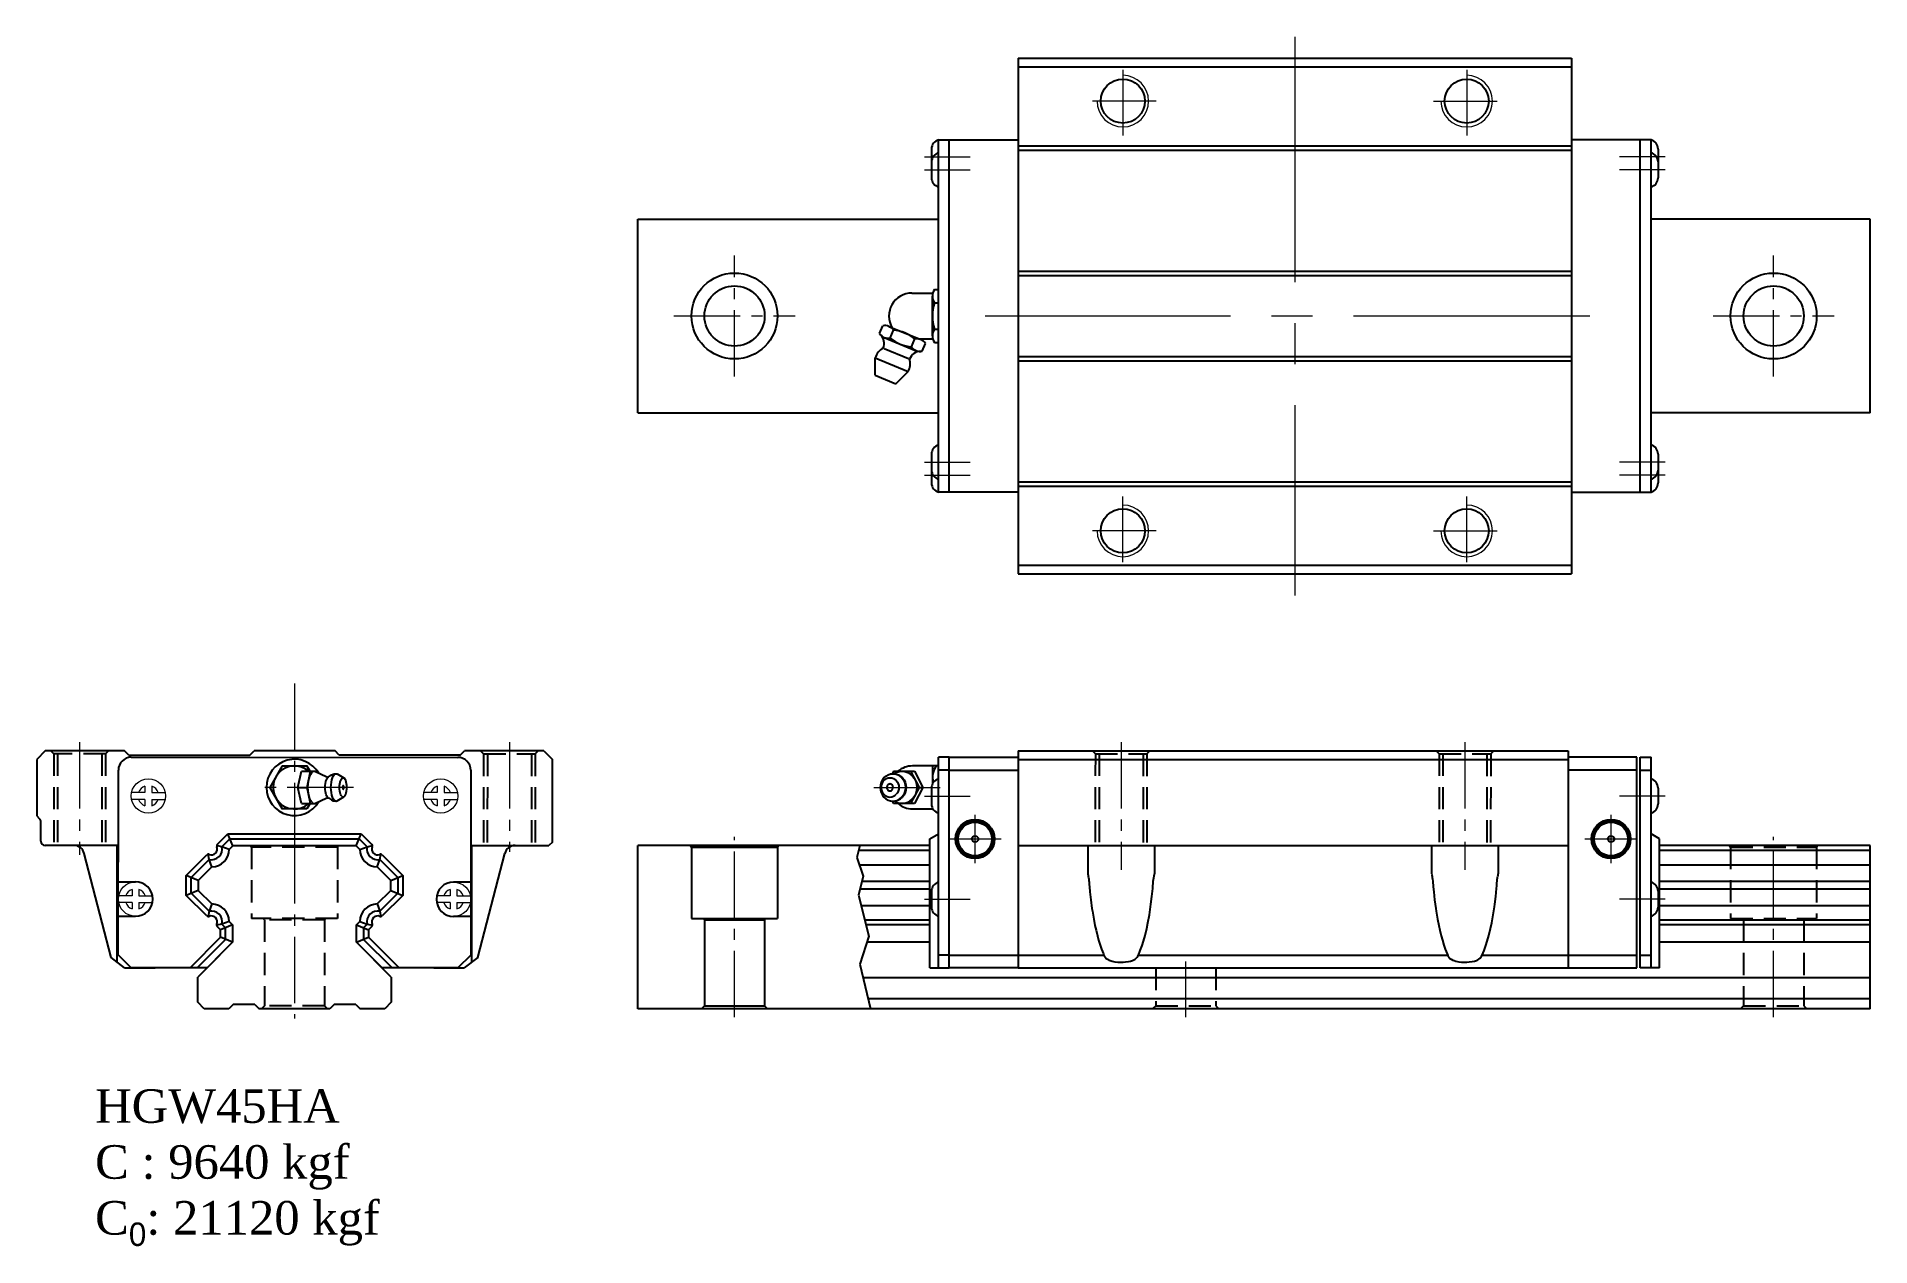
# Model space of a CAD drawing. Extents: x -60 to 367, y -65 to 217.
import ezdxf

# ---------------------------------------------------------------- set-up
doc = ezdxf.new("R2010")
doc.units = 0
doc.header["$LTSCALE"] = 3
doc.header["$MEASUREMENT"] = 0
doc.header["$PDSIZE"] = 0.001
doc.linetypes.add('CENTER2', pattern=[28.575, 19.05, -3.175, 3.175, -3.175])
doc.linetypes.add('DASHED2', pattern=[9.525, 6.35, -3.175])
doc.layers.get('0').update_dxf_attribs({"linetype": 'CONTINUOUS'})
for name, color, linetype, lineweight in [('AM5', 3, 'CONTINUOUS', 15), ('AM7', 4, 'CENTER2', 20), ('中心線', 4, 'CENTER2', 20), ('指線', 3, 'CONTINUOUS', 15)]:
    doc.layers.add(name, color=color, linetype=linetype, lineweight=lineweight)
doc.layers.add('建構線', color=1, linetype='CONTINUOUS')
doc.layers.add('虛線', color=6, linetype='DASHED2', plot=False)

# ---------------------------------------------------------------- blocks, each defined once
blk = doc.blocks.new('HGW45HA_F')
at = {"ltscale": 0.27}
for p, q in [((-80, 0), (-80, 49)), ((-80, 49), (-64, 49)), ((-64, 50.5), (64, 50.5)), ((-64, 50.5), (-64, 0)), ((-64, 48.5), (64, 48.5)), ((64, 50.5), (64, 0)), ((80, 49), (64, 49)), ((80, 0), (80, 49)), ((-80, 46), (-64, 46)), ((80, 46), (64, 46)), ((-64, 28.5), (-47.7, 28.5)), ((-48.5, 28.5), (48.5, 28.5)), ((-47.75, 28.5), (-47.75, 21.86)), ((-32.3, 28.5), (32.3, 28.5)), ((-32.26, 28.5), (-32.26, 21.86)), ((32.25, 28.5), (32.25, 21.86)), ((47.7, 28.5), (64, 28.5)), ((47.74, 28.5), (47.74, 21.86)), ((-47.75, 21.8), (-47.74, 21.71)), ((-47.74, 21.71), (-47.71, 21.56)), ((-47.71, 21.56), (-47.7, 21.5)), ((-47.7, 21.5), (-47.66, 21.27)), ((-32.34, 21.33), (-32.3, 21.53)), ((-32.3, 21.53), (-32.27, 21.69)), ((-32.27, 21.86), (-32.28, 21.86)), ((-32.26, 21.82), (-32.27, 21.86)), ((-32.27, 21.73), (-32.26, 21.82)), ((-32.27, 21.69), (-32.27, 21.73)), ((32.25, 21.8), (32.26, 21.71)), ((32.26, 21.71), (32.29, 21.56)), ((32.29, 21.56), (32.3, 21.5)), ((32.3, 21.5), (32.34, 21.27)), ((47.66, 21.33), (47.7, 21.53)), ((47.7, 21.53), (47.73, 21.69)), ((47.73, 21.86), (47.72, 21.86)), ((47.74, 21.82), (47.73, 21.86)), ((47.73, 21.73), (47.74, 21.82)), ((47.73, 21.69), (47.73, 21.73)), ((-47.66, 21.27), (-47.62, 21.06)), ((-47.62, 21.06), (-47.55, 20.65)), ((-47.55, 20.65), (-47.49, 20.18)), ((-47.49, 20.18), (-47.47, 20.01)), ((-47.47, 20.01), (-47.45, 19.72)), ((-47.45, 19.72), (-47.42, 19.44)), ((-47.42, 19.44), (-47.38, 18.85)), ((-47.38, 18.85), (-47.27, 17.71)), ((-47.27, 17.71), (-47.06, 15.81)), ((-32.85, 16.65), (-32.66, 18.48)), ((-32.66, 18.48), (-32.61, 19.09)), ((-32.61, 19.09), (-32.57, 19.64)), ((-32.57, 19.64), (-32.55, 19.9)), ((-32.55, 19.9), (-32.52, 20.15)), ((-32.52, 20.15), (-32.47, 20.56)), ((-32.47, 20.56), (-32.41, 20.94)), ((-32.41, 20.94), (-32.39, 21.06)), ((-32.39, 21.06), (-32.34, 21.33)), ((32.34, 21.27), (32.38, 21.06)), ((32.38, 21.06), (32.45, 20.65)), ((32.45, 20.65), (32.51, 20.18)), ((32.51, 20.18), (32.53, 20.01)), ((32.53, 20.01), (32.55, 19.72)), ((32.55, 19.72), (32.58, 19.44)), ((32.58, 19.44), (32.62, 18.85)), ((32.62, 18.85), (32.73, 17.71)), ((32.73, 17.71), (32.94, 15.81)), ((47.15, 16.65), (47.34, 18.48)), ((47.34, 18.48), (47.39, 19.09)), ((47.39, 19.09), (47.43, 19.64)), ((47.43, 19.64), (47.45, 19.9)), ((47.45, 19.9), (47.48, 20.15)), ((47.48, 20.15), (47.53, 20.56)), ((47.53, 20.56), (47.59, 20.94)), ((47.59, 20.94), (47.61, 21.06)), ((47.61, 21.06), (47.66, 21.33)), ((-47.06, 15.81), (-46.8, 13.86)), ((-46.8, 13.86), (-46.7, 13.21)), ((-46.7, 13.21), (-46.39, 11.32)), ((-33.44, 12.33), (-33.15, 14.23)), ((-33.15, 14.23), (-33.07, 14.86)), ((-33.07, 14.86), (-32.85, 16.65)), ((32.94, 15.81), (33.2, 13.86)), ((33.2, 13.86), (33.3, 13.21)), ((33.3, 13.21), (33.61, 11.32)), ((46.56, 12.33), (46.85, 14.23)), ((46.85, 14.23), (46.93, 14.86)), ((46.93, 14.86), (47.15, 16.65)), ((-46.39, 11.32), (-46.1, 9.87)), ((-46.1, 9.87), (-45.85, 8.75)), ((-45.85, 8.75), (-45.54, 7.47)), ((-34.45, 7.55), (-34.05, 9.2)), ((-34.05, 9.2), (-33.78, 10.49)), ((-33.78, 10.49), (-33.44, 12.33)), ((33.61, 11.32), (33.9, 9.87)), ((33.9, 9.87), (34.15, 8.75)), ((34.15, 8.75), (34.46, 7.47)), ((45.55, 7.55), (45.95, 9.2)), ((45.95, 9.2), (46.22, 10.49)), ((46.22, 10.49), (46.56, 12.33)), ((-45.54, 7.47), (-45.26, 6.47)), ((-45.26, 6.47), (-44.89, 5.27)), ((-44.89, 5.27), (-44.57, 4.34)), ((-44.57, 4.34), (-44.13, 3.24)), ((-35.55, 4.04), (-35.12, 5.25)), ((-35.12, 5.25), (-34.82, 6.2)), ((-34.82, 6.2), (-34.45, 7.55)), ((34.46, 7.47), (34.74, 6.47)), ((34.74, 6.47), (35.11, 5.27)), ((35.11, 5.27), (35.43, 4.34)), ((35.43, 4.34), (35.87, 3.24)), ((44.45, 4.04), (44.88, 5.25)), ((44.88, 5.25), (45.18, 6.2)), ((45.18, 6.2), (45.55, 7.55)), ((-80, 3), (-44.03, 3)), ((-64, 0), (-80, 0)), ((-64, 0), (64, 0)), ((-44.13, 3.24), (-44.02, 2.98)), ((-44.02, 2.98), (-43.96, 2.85)), ((-43.96, 2.85), (-43.88, 2.7)), ((-43.88, 2.7), (-43.67, 2.42)), ((-43.67, 2.42), (-43.49, 2.23)), ((-43.49, 2.23), (-43.21, 2.03)), ((-43.21, 2.03), (-42.84, 1.82)), ((-42.84, 1.82), (-42.53, 1.7)), ((-42.53, 1.7), (-42.09, 1.56)), ((-42.09, 1.56), (-41.45, 1.44)), ((-41.45, 1.44), (-40.79, 1.36)), ((-40.79, 1.36), (-40.27, 1.34)), ((-40.27, 1.34), (-39.56, 1.35)), ((-39.56, 1.35), (-39.01, 1.38)), ((-39.01, 1.38), (-38.32, 1.48)), ((-38.32, 1.48), (-37.81, 1.59)), ((-37.81, 1.59), (-37.35, 1.74)), ((-37.35, 1.74), (-37.02, 1.9)), ((-37.02, 1.9), (-36.77, 2.04)), ((-36.77, 2.04), (-36.49, 2.26)), ((-36.49, 2.26), (-36.29, 2.47)), ((-36.29, 2.47), (-36.11, 2.73)), ((-36.11, 2.73), (-36.04, 2.86)), ((-36.04, 2.86), (-35.98, 2.99)), ((-35.98, 2.99), (-35.55, 4.04)), ((-35.98, 3), (35.97, 3)), ((13, 3), (35.97, 3)), ((35.87, 3.24), (35.98, 2.98)), ((35.98, 2.98), (36.04, 2.85)), ((36.04, 2.85), (36.12, 2.7)), ((36.12, 2.7), (36.33, 2.42)), ((36.33, 2.42), (36.51, 2.23)), ((36.51, 2.23), (36.79, 2.03)), ((36.79, 2.03), (37.16, 1.82)), ((37.16, 1.82), (37.47, 1.7)), ((37.47, 1.7), (37.91, 1.56)), ((37.91, 1.56), (38.55, 1.44)), ((38.55, 1.44), (39.21, 1.36)), ((39.21, 1.36), (39.73, 1.34)), ((39.73, 1.34), (40.44, 1.35)), ((40.44, 1.35), (40.99, 1.38)), ((40.99, 1.38), (41.68, 1.48)), ((41.68, 1.48), (42.19, 1.59)), ((42.19, 1.59), (42.65, 1.74)), ((42.65, 1.74), (42.98, 1.9)), ((42.98, 1.9), (43.23, 2.04)), ((43.23, 2.04), (43.51, 2.26)), ((43.51, 2.26), (43.71, 2.47)), ((43.71, 2.47), (43.89, 2.73)), ((43.89, 2.73), (43.96, 2.86)), ((43.96, 2.86), (44.02, 2.99)), ((44.02, 2.99), (44.45, 4.04)), ((44.02, 3), (80, 3)), ((64, 0), (80, 0))]:
    blk.add_line(p, q, dxfattribs=at)
for centre, radius in [((-74, 30), 4.55), ((-74, 30), 4.25), ((74, 30), 4.55), ((74, 30), 4.25), ((-74, 30), 3.94), ((-74, 30), 0.75), ((74, 30), 3.94), ((74, 30), 0.75)]:
    blk.add_circle(centre, radius, dxfattribs=at)
at = {"layer": '中心線', "ltscale": 0.27}
for p, q in [((-40, 52.5), (-40, 22.84)), ((40, 52.5), (40, 22.84)), ((-74, 24.39), (-74, 35.61)), ((74, 24.39), (74, 35.61)), ((-80.11, 30), (-67.89, 30)), ((67.89, 30), (80.11, 30))]:
    blk.add_line(p, q, dxfattribs=at)
at = {"layer": '虛線', "ltscale": 0.27}
for p, q in [((-46, 49.8), (-46.7, 50.5)), ((-46.01, 49.8), (-46.02, 28.5)), ((-46, 49.8), (-34, 49.8)), ((-45.14, 49.8), (-45.14, 28.5)), ((-34.89, 49.79), (-34.89, 28.49)), ((-34.01, 49.79), (-34.02, 28.49)), ((-34, 49.8), (-33.3, 50.5)), ((33.99, 49.8), (33.29, 50.5)), ((33.99, 49.8), (33.98, 28.5)), ((33.99, 49.8), (45.99, 49.79)), ((34.86, 49.8), (34.86, 28.5)), ((45.11, 49.79), (45.11, 28.49)), ((45.99, 49.79), (45.98, 28.49)), ((45.99, 49.79), (46.69, 50.5))]:
    blk.add_line(p, q, dxfattribs=at)

msp = doc.modelspace()

# ---------------------------------------------------------------- linework, layer by layer
for p, q in [((168.36, 211.69), (168.36, 91.69)), ((168.36, 211.69), (297.16, 211.69)), ((168.36, 209.69), (297.16, 209.69)), ((297.16, 211.69), (297.16, 91.69)), ((149.86, 110.69), (149.86, 192.69)), ((315.66, 110.69), (315.66, 192.69)), ((148.22, 190.54), (148.22, 186.84)), ((168.36, 191.27), (297.16, 191.27)), ((168.36, 190.27), (297.16, 190.27)), ((317.3, 190.54), (317.3, 186.84)), ((148.22, 187.54), (148.22, 183.84)), ((317.3, 187.54), (317.3, 183.84)), ((79.89, 174.19), (149.86, 174.19)), ((366.69, 174.19), (315.66, 174.19)), ((366.69, 129.19), (366.69, 174.19)), ((168.36, 162.11), (297.16, 162.11)), ((168.36, 161.11), (297.16, 161.11)), ((168.36, 142.27), (297.16, 142.27)), ((168.36, 141.27), (297.16, 141.27)), ((79.89, 129.19), (149.86, 129.19)), ((366.69, 129.19), (315.66, 129.19)), ((148.22, 119.54), (148.22, 115.84)), ((317.3, 119.54), (317.3, 115.84)), ((148.22, 116.54), (148.22, 112.84)), ((317.3, 116.54), (317.3, 112.84)), ((168.36, 113.11), (297.16, 113.11)), ((168.36, 112.11), (297.16, 112.11)), ((168.36, 93.69), (297.16, 93.69)), ((168.36, 91.69), (297.16, 91.69)), ((149.86, 0), (149.86, 49)), ((152.36, 49), (149.86, 49)), ((313.16, 49), (315.66, 49)), ((315.66, 0), (315.66, 49)), ((152.36, 46), (149.86, 46)), ((313.16, 46), (315.66, 46)), ((148.22, 41.85), (148.22, 38.15)), ((317.3, 41.85), (317.3, 38.15)), ((147.86, 30.05), (149.86, 31.2)), ((147.86, 25.31), (147.86, 30.05)), ((317.66, 30.05), (315.66, 31.2)), ((317.66, 25.31), (317.66, 30.05)), ((147.86, 0), (147.86, 25.23)), ((317.66, 0), (317.66, 25.23)), ((148.22, 17.85), (148.22, 14.15)), ((317.3, 17.85), (317.3, 14.15)), ((147.86, 0), (152.36, 0)), ((152.36, 3), (149.86, 3)), ((313.16, 3), (315.66, 3)), ((317.66, 0), (313.16, 0))]:
    msp.add_line(p, q)
at = {"ltscale": 0.27}
for p, q in [((149.86, 192.69), (168.36, 192.69)), ((152.36, 110.69), (152.36, 192.69)), ((315.66, 192.69), (297.16, 192.69)), ((313.16, 110.69), (313.16, 192.69)), ((79.89, 129.19), (79.89, 174.19)), ((168.36, 110.69), (149.86, 110.69)), ((297.16, 110.69), (315.66, 110.69)), ((-58, 50.51), (-60, 48.51)), ((-60, 48.51), (-60, 35.39)), ((-39.58, 50.51), (-58, 50.51)), ((-38.58, 49.51), (-39.58, 50.51)), ((-38.58, 49.51), (-10.43, 49.5)), ((-38, 49.01), (38, 48.99)), ((-10.43, 49.5), (-9.43, 50.5)), ((9.42, 50.5), (-9.43, 50.5)), ((-2.89, 47), (-5.77, 42)), ((-2.89, 47), (2.89, 47)), ((3.61, 45.75), (2.89, 47)), ((10.42, 49.5), (9.42, 50.5)), ((38.57, 49.49), (10.42, 49.5)), ((38.57, 49.49), (39.57, 50.49)), ((58, 50.49), (39.57, 50.49)), ((58, 50.49), (60, 48.49)), ((60, 29.29), (60, 48.49)), ((149.86, 47), (143.78, 47)), ((148.46, 47), (148.46, 42.82)), ((152.36, 0), (152.36, 49)), ((152.36, 0), (152.36, 49)), ((313.16, 0), (313.16, 49)), ((-41.01, 3.01), (-41, 46.01)), ((0.8, 42), (1.63, 45.75)), ((1.63, 45.75), (5.39, 45.75)), ((2.91, 42), (3.74, 45.75)), ((3.13, 42), (3.16, 42.73)), ((3.16, 42.73), (3.24, 43.44)), ((3.24, 43.44), (3.37, 44.08)), ((3.37, 44.08), (3.55, 44.65)), ((3.55, 44.65), (3.77, 45.12)), ((3.77, 45.12), (4.02, 45.47)), ((4.02, 45.47), (4.29, 45.68)), ((4.29, 45.68), (4.57, 45.75)), ((4.57, 45.75), (4.85, 45.68)), ((4.85, 45.68), (7.35, 44.55)), ((5.47, 45.4), (5.39, 45.75)), ((7.12, 42.48), (7.17, 42.93)), ((7.17, 42.93), (7.26, 43.36)), ((7.26, 43.36), (7.38, 43.73)), ((7.35, 44.55), (7.65, 44.42)), ((7.38, 43.73), (7.52, 44.03)), ((7.52, 44.03), (7.68, 44.25)), ((7.65, 44.42), (7.92, 44.43)), ((7.68, 44.25), (7.85, 44.39)), ((7.85, 44.39), (7.92, 44.43)), ((7.92, 44.43), (8.61, 44.89)), ((8.4, 44.72), (8.61, 44.89)), ((8.51, 42.62), (8.58, 43.22)), ((8.58, 43.22), (8.69, 43.77)), ((8.61, 44.89), (9.02, 45.1)), ((8.69, 43.77), (8.84, 44.26)), ((8.84, 44.26), (9.03, 44.65)), ((9.02, 45.1), (9.25, 45.16)), ((9.03, 44.65), (9.24, 44.95)), ((9.24, 44.95), (9.47, 45.13)), ((9.25, 45.16), (9.7, 45.19)), ((9.47, 45.13), (9.7, 45.19)), ((9.7, 45.19), (9.94, 45.13)), ((9.94, 45.13), (11.51, 44.2)), ((10.5, 42.44), (10.55, 42.86)), ((10.55, 42.86), (10.63, 43.25)), ((10.63, 43.25), (10.73, 43.58)), ((10.73, 43.58), (10.86, 43.86)), ((10.86, 43.86), (11.01, 44.07)), ((11.01, 44.07), (11.17, 44.2)), ((11.17, 44.2), (11.34, 44.24)), ((11.34, 44.24), (11.51, 44.2)), ((11.51, 44.2), (11.67, 44.07)), ((11.82, 43.86), (11.67, 44.07)), ((11.95, 43.58), (11.82, 43.86)), ((12.05, 43.25), (11.95, 43.58)), ((12.13, 42.86), (12.05, 43.25)), ((12.18, 42.44), (12.13, 42.86)), ((41, 45.99), (40.99, 2.99)), ((136.51, 43.22), (136.35, 42.62)), ((136.79, 43.77), (136.51, 43.22)), ((136.65, 42.86), (136.53, 42.44)), ((136.84, 43.25), (136.65, 42.86)), ((137.15, 44.26), (136.79, 43.77)), ((137.1, 43.58), (136.84, 43.25)), ((137.1, 43.58), (137.41, 43.86)), ((137.15, 44.26), (137.6, 44.65)), ((137.41, 43.86), (137.77, 44.07)), ((137.6, 44.65), (138.11, 44.95)), ((137.74, 44.05), (137.74, 44.05)), ((137.77, 44.07), (138.16, 44.2)), ((138.11, 44.95), (138.66, 45.13)), ((138.16, 44.2), (138.56, 44.24)), ((138.56, 44.24), (138.96, 44.2)), ((138.66, 45.13), (139.24, 45.19)), ((138.96, 44.2), (139.35, 44.07)), ((139.37, 45.75), (139.06, 45.17)), ((139.24, 45.19), (139.81, 45.13)), ((139.35, 44.07), (139.71, 43.86)), ((139.37, 45.75), (144.24, 45.75)), ((139.52, 45.16), (140.04, 45.47)), ((139.71, 43.86), (140.02, 43.58)), ((139.81, 45.13), (139.99, 45.1)), ((139.81, 45.13), (140.37, 44.95)), ((139.99, 45.1), (140.54, 44.92)), ((140.02, 43.58), (140.28, 43.25)), ((140.04, 45.47), (140.69, 45.68)), ((140.28, 43.25), (140.47, 42.86)), ((140.37, 44.95), (140.88, 44.65)), ((140.47, 42.86), (140.59, 42.44)), ((140.54, 44.92), (141.04, 44.63)), ((140.69, 45.68), (141.37, 45.75)), ((140.88, 44.65), (141.32, 44.26)), ((141.04, 44.63), (141.49, 44.23)), ((141.32, 44.26), (141.69, 43.77)), ((141.37, 45.75), (142.04, 45.68)), ((141.49, 44.23), (141.85, 43.75)), ((141.69, 43.77), (141.96, 43.22)), ((141.85, 43.75), (142.12, 43.21)), ((141.96, 43.22), (142.13, 42.62)), ((142.04, 45.68), (142.69, 45.47)), ((142.12, 43.21), (142.29, 42.62)), ((142.69, 45.47), (143.29, 45.12)), ((143.29, 45.12), (143.82, 44.65)), ((143.37, 45.75), (145.37, 42)), ((143.82, 44.65), (144.25, 44.08)), ((144.24, 45.75), (146.24, 42)), ((144.25, 44.08), (144.57, 43.44)), ((144.57, 43.44), (144.76, 42.73)), ((144.76, 42.73), (144.83, 42)), ((-5.77, 42), (-2.89, 37)), ((0.8, 42), (2.91, 42)), ((1.63, 38.25), (0.8, 42)), ((3.74, 38.25), (2.91, 42)), ((3.16, 41.27), (3.13, 42)), ((3.24, 40.57), (3.16, 41.27)), ((3.37, 39.92), (3.24, 40.57)), ((3.55, 39.35), (3.37, 39.92)), ((3.77, 38.88), (3.55, 39.35)), ((4.02, 38.54), (3.77, 38.88)), ((4.02, 38.54), (4.29, 38.32)), ((4.85, 38.32), (7.35, 39.46)), ((5.39, 38.25), (5.47, 38.61)), ((7.1, 42), (7.12, 42.48)), ((7.12, 41.53), (7.1, 42)), ((7.17, 41.07), (7.12, 41.53)), ((7.26, 40.65), (7.17, 41.07)), ((7.38, 40.28), (7.26, 40.65)), ((7.35, 39.46), (7.65, 39.58)), ((7.52, 39.97), (7.38, 40.28)), ((7.68, 39.75), (7.52, 39.97)), ((7.59, 39.58), (7.65, 39.58)), ((7.65, 39.58), (7.92, 39.57)), ((7.68, 39.75), (7.85, 39.61)), ((7.85, 39.61), (7.92, 39.57)), ((7.92, 39.57), (8.61, 39.11)), ((8.48, 42), (8.51, 42.62)), ((8.51, 41.38), (8.48, 42)), ((8.58, 40.78), (8.51, 41.38)), ((8.69, 40.23), (8.58, 40.78)), ((8.61, 39.11), (9.02, 38.9)), ((8.84, 39.74), (8.69, 40.23)), ((9.03, 39.35), (8.84, 39.74)), ((9.02, 38.9), (9.25, 38.84)), ((9.24, 39.05), (9.03, 39.35)), ((9.24, 39.05), (9.47, 38.87)), ((9.25, 38.84), (9.7, 38.81)), ((9.47, 38.87), (9.7, 38.81)), ((9.7, 38.81), (9.94, 38.87)), ((9.94, 38.87), (11.51, 39.8)), ((10.48, 42), (10.5, 42.44)), ((10.5, 41.56), (10.48, 42)), ((10.55, 41.14), (10.5, 41.56)), ((10.63, 40.76), (10.55, 41.14)), ((10.73, 40.42), (10.63, 40.76)), ((10.86, 40.14), (10.73, 40.42)), ((11.01, 39.93), (10.86, 40.14)), ((11, 39.95), (11, 39.95)), ((11.01, 39.93), (11.17, 39.8)), ((11.17, 39.8), (11.34, 39.76)), ((11.34, 39.76), (11.51, 39.8)), ((11.51, 39.8), (11.67, 39.93)), ((11.67, 39.93), (11.82, 40.14)), ((11.82, 40.14), (11.95, 40.42)), ((11.95, 40.42), (12.05, 40.76)), ((12.05, 40.76), (12.13, 41.14)), ((12.13, 41.14), (12.18, 41.56)), ((12.2, 42), (12.18, 42.44)), ((12.18, 41.56), (12.2, 42)), ((136.35, 42.62), (136.29, 42)), ((136.29, 42), (136.35, 41.38)), ((136.35, 41.38), (136.51, 40.78)), ((136.53, 42.44), (136.49, 42)), ((136.49, 42), (136.53, 41.56)), ((136.51, 40.78), (136.79, 40.23)), ((136.53, 41.56), (136.65, 41.14)), ((136.65, 41.14), (136.84, 40.76)), ((136.79, 40.23), (137.15, 39.74)), ((136.84, 40.76), (137.1, 40.42)), ((137.1, 40.42), (137.41, 40.14)), ((137.15, 39.74), (137.6, 39.35)), ((137.41, 40.14), (137.77, 39.93)), ((137.6, 39.35), (138.11, 39.05)), ((137.74, 39.95), (137.74, 39.95)), ((137.77, 39.93), (138.16, 39.8)), ((138.11, 39.05), (138.66, 38.87)), ((138.16, 39.8), (138.56, 39.76)), ((138.56, 39.76), (138.96, 39.8)), ((138.66, 38.87), (139.24, 38.81)), ((138.96, 39.8), (139.35, 39.93)), ((139.06, 38.83), (139.37, 38.25)), ((139.24, 38.81), (139.81, 38.87)), ((139.35, 39.93), (139.71, 40.14)), ((139.52, 38.84), (140.04, 38.54)), ((139.71, 40.14), (140.02, 40.42)), ((139.81, 38.87), (140.37, 39.05)), ((139.81, 38.87), (139.99, 38.9)), ((139.99, 38.9), (140.54, 39.08)), ((140.28, 40.76), (140.02, 40.42)), ((140.04, 38.54), (140.69, 38.32)), ((140.47, 41.14), (140.28, 40.76)), ((140.37, 39.05), (140.88, 39.35)), ((140.59, 41.56), (140.47, 41.14)), ((140.54, 39.08), (141.04, 39.38)), ((140.59, 42.44), (140.63, 42)), ((140.63, 42), (140.59, 41.56)), ((140.88, 39.35), (141.32, 39.74)), ((141.04, 39.38), (141.49, 39.77)), ((141.69, 40.23), (141.32, 39.74)), ((141.85, 40.25), (141.49, 39.77)), ((141.96, 40.78), (141.69, 40.23)), ((142.12, 40.79), (141.85, 40.25)), ((142.13, 41.38), (141.96, 40.78)), ((142.04, 38.32), (142.69, 38.54)), ((142.29, 41.39), (142.12, 40.79)), ((142.13, 42.62), (142.19, 42)), ((142.19, 42), (142.13, 41.38)), ((142.29, 42.62), (142.34, 42)), ((142.34, 42), (142.29, 41.39)), ((142.69, 38.54), (143.29, 38.88)), ((143.29, 38.88), (143.82, 39.35)), ((145.37, 42), (143.37, 38.25)), ((144.25, 39.92), (143.82, 39.35)), ((146.24, 42), (144.24, 38.25)), ((144.57, 40.57), (144.25, 39.92)), ((144.76, 41.27), (144.57, 40.57)), ((144.83, 42), (144.76, 41.27)), ((145.37, 42), (146.24, 42)), ((-60, 35.39), (-59.34, 34.72)), ((2.89, 37), (-2.89, 37)), ((1.63, 38.25), (5.39, 38.25)), ((3.61, 38.25), (2.89, 37)), ((4.29, 38.32), (4.57, 38.25)), ((4.57, 38.25), (4.85, 38.32)), ((144.24, 38.25), (139.37, 38.25)), ((140.69, 38.32), (141.37, 38.25)), ((141.37, 38.25), (142.04, 38.32)), ((143.78, 37), (148.56, 37)), ((148.46, 37.18), (148.46, 37)), ((-59.01, 29.5), (-59.04, 34.02)), ((-17.98, 28.74), (-15.52, 31.2)), ((-16.89, 28.21), (-15.04, 30.05)), ((-15.52, 31.2), (15.52, 31.2)), ((-14.36, 28.4), (-15.52, 31.2)), ((-15.04, 30.05), (15.04, 30.05)), ((14.36, 28.4), (15.52, 31.2)), ((15.04, 30.05), (16.89, 28.2)), ((15.52, 31.2), (17.98, 28.74)), ((-41.26, 28.51), (-58.01, 28.51)), ((-42.66, 2.43), (-48.93, 26.66)), ((-41.26, 1.35), (-41.26, 28.51)), ((-25.2, 21.52), (-20.4, 26.32)), ((-19.86, 25.23), (-20.11, 26.46)), ((-16.89, 28.21), (-18.12, 28.45)), ((-15.18, 27.58), (-16.89, 28.21)), ((-14.36, 28.4), (-15.18, 27.58)), ((-14.36, 28.4), (-15.18, 27.58)), ((14.36, 28.4), (-14.36, 28.4)), ((14.36, 28.4), (-14.36, 28.4)), ((15.18, 27.58), (14.36, 28.4)), ((15.18, 27.58), (14.36, 28.4)), ((15.18, 27.58), (16.89, 28.2)), ((16.89, 28.2), (18.12, 28.45)), ((19.86, 25.23), (20.11, 26.46)), ((20.4, 26.32), (25.2, 21.52)), ((41.24, 28.49), (59.2, 28.49)), ((41.24, 1.33), (41.24, 28.49)), ((42.64, 2.41), (48.92, 26.64)), ((60, 29.29), (59.2, 28.49)), ((79.89, -9.5), (79.89, 28.5)), ((147.86, 28.5), (79.89, 28.5)), ((92.39, 28.1), (92.16, 28.5)), ((92.39, 28.1), (92.39, 11.5)), ((92.39, 28.1), (112.39, 28.1)), ((112.39, 28.1), (112.62, 28.5)), ((112.39, 28.1), (112.39, 11.5)), ((147.86, 27.3), (131.23, 27.3)), ((366.69, 28.5), (317.66, 28.5)), ((366.69, 27.3), (317.66, 27.3)), ((366.69, -9.5), (366.69, 28.5)), ((-25.2, 16.88), (-25.2, 21.52)), ((-22.4, 20.36), (-25.2, 21.52)), ((-24.05, 21.04), (-19.86, 25.23)), ((-19.24, 23.52), (-22.4, 20.36)), ((-19.24, 23.52), (-22.4, 20.36)), ((-19.24, 23.52), (-19.86, 25.23)), ((19.24, 23.52), (19.86, 25.23)), ((22.4, 20.36), (19.24, 23.52)), ((22.4, 20.36), (19.24, 23.52)), ((19.86, 25.23), (24.05, 21.04)), ((22.4, 20.36), (25.2, 21.52)), ((25.2, 21.52), (25.2, 16.88)), ((147.86, 23.93), (131.44, 23.93)), ((366.69, 23.93), (317.66, 23.93)), ((-41, 20.01), (-37, 20.01)), ((-22.4, 18.04), (-25.2, 16.88)), ((-24.05, 17.36), (-24.05, 21.04)), ((-19.87, 13.18), (-24.05, 17.36)), ((-22.4, 20.36), (-22.4, 18.04)), ((-22.4, 20.36), (-22.4, 18.04)), ((-22.4, 18.04), (-19.25, 14.89)), ((-22.4, 18.04), (-19.25, 14.89)), ((19.25, 14.89), (22.4, 18.04)), ((19.25, 14.89), (22.4, 18.04)), ((24.05, 17.36), (19.87, 13.18)), ((22.4, 18.04), (22.4, 20.36)), ((22.4, 18.04), (22.4, 20.36)), ((22.4, 18.04), (25.2, 16.88)), ((24.05, 21.04), (24.05, 17.36)), ((41, 19.99), (37, 19.99)), ((147.86, 18.3), (131.56, 18.3)), ((147.86, 20.1), (132.03, 20.1)), ((366.69, 20.1), (317.66, 20.1)), ((366.69, 18.3), (317.66, 18.3)), ((-20.41, 12.09), (-25.2, 16.88)), ((-19.87, 13.18), (-20.11, 11.95)), ((-19.25, 14.89), (-19.87, 13.18)), ((19.25, 14.89), (19.87, 13.18)), ((19.87, 13.18), (20.11, 11.95)), ((25.2, 16.88), (20.41, 12.09)), ((147.86, 14.47), (131.84, 14.47)), ((366.69, 14.47), (317.66, 14.47)), ((-41, 12.01), (-37, 12.01)), ((-16.89, 10.2), (-18.12, 9.96)), ((-17.2, 8.88), (-17.98, 9.66)), ((-14.4, 10.04), (-17.2, 8.88)), ((-17.2, 7.12), (-17.2, 8.88)), ((-15.18, 10.82), (-16.89, 10.2)), ((-16.05, 9.36), (-16.89, 10.2)), ((-16.05, 6.64), (-16.05, 9.36)), ((-15.18, 10.82), (-14.4, 10.04)), ((-15.18, 10.82), (-14.4, 10.04)), ((-14.4, 10.04), (-14.4, 5.96)), ((-14.4, 10.04), (-14.4, 5.96)), ((14.4, 10.04), (15.18, 10.82)), ((14.4, 10.04), (15.18, 10.82)), ((14.4, 5.96), (14.4, 10.04)), ((14.4, 10.04), (17.2, 8.88)), ((14.4, 5.96), (14.4, 10.04)), ((15.18, 10.82), (16.89, 10.2)), ((16.89, 10.2), (16.05, 9.36)), ((16.05, 9.36), (16.05, 6.64)), ((16.89, 10.2), (18.12, 9.96)), ((17.98, 9.66), (17.2, 8.88)), ((17.2, 8.88), (17.2, 7.12)), ((41, 11.99), (37, 11.99)), ((92.39, 11.5), (112.39, 11.5)), ((95.39, 11.2), (95.09, 11.5)), ((95.39, 11.2), (95.39, -8.8)), ((95.39, 11.2), (109.39, 11.2)), ((109.39, 11.2), (109.69, 11.5)), ((109.39, 11.2), (109.39, -8.8)), ((147.86, 11.1), (132.72, 11.1)), ((147.86, 10), (133, 10)), ((366.69, 11.1), (317.66, 11.1)), ((366.69, 10), (317.66, 10)), ((-24.32, 0), (-17.2, 7.12)), ((-22.69, 0), (-16.05, 6.64)), ((-14.4, 5.96), (-22.5, -2.14)), ((-14.4, 5.96), (-20.36, 0)), ((-14.4, 5.96), (-17.2, 7.12)), ((14.4, 5.96), (17.2, 7.12)), ((22.5, -2.14), (14.4, 5.96)), ((20.36, 0), (14.4, 5.96)), ((22.69, 0), (16.05, 6.64)), ((17.2, 7.12), (24.32, 0)), ((147.86, 6), (133.24, 6)), ((366.69, 6), (317.66, 6)), ((-39.53, 0.01), (-42.66, 2.43)), ((-38.01, 0.01), (-41.01, 3.01)), ((-39.53, 0.01), (-32.45, 0.01)), ((-20.37, 0), (-38.01, 0.01)), ((40.99, 2.99), (37.99, -0.01)), ((42.64, 2.41), (39.51, -0.01)), ((-22.5, -8), (-22.5, -2.14)), ((37.99, -0.01), (20.35, 0)), ((22.5, -2.14), (22.5, -8)), ((32.43, -0.01), (39.51, -0.01)), ((207.39, -2.3), (132.34, -2.3)), ((366.69, -2.3), (207.39, -2.3)), ((-21, -9.5), (-22.5, -8)), ((-14.25, -8.5), (-15.25, -9.5)), ((-9.25, -8.5), (-14.25, -8.5)), ((-9.25, -8.5), (-8.25, -9.5)), ((9.25, -8.5), (8.25, -9.5)), ((14.25, -8.5), (9.25, -8.5)), ((14.25, -8.5), (15.25, -9.5)), ((22.5, -8), (21, -9.5)), ((207.39, -7.2), (133.51, -7.2)), ((366.69, -7.2), (207.39, -7.2)), ((-15.25, -9.5), (-21, -9.5)), ((8.25, -9.5), (-8.25, -9.5)), ((21, -9.5), (15.25, -9.5)), ((207.39, -9.5), (79.89, -9.5)), ((95.39, -8.8), (94.69, -9.5)), ((95.39, -8.8), (109.39, -8.8)), ((109.39, -8.8), (110.09, -9.5)), ((366.69, -9.5), (207.39, -9.5))]:
    msp.add_line(p, q, dxfattribs=at)
at = {"linetype": 'Continuous'}
for p, q in [((143.66, 157.02), (148.56, 157.02)), ((148.46, 147.09), (148.46, 156.29)), ((148.91, 157.82), (149.86, 157.82)), ((148.91, 154.76), (149.86, 154.76)), ((136.15, 147.58), (136.92, 149.43)), ((137.24, 146.71), (144.68, 143.62)), ((138.31, 149.28), (145.74, 146.2)), ((138.63, 146.56), (139.4, 148.4)), ((143.59, 144.5), (144.35, 146.35)), ((145.17, 146.36), (148.56, 146.36)), ((146.07, 143.48), (146.83, 145.32)), ((148.91, 148.62), (149.86, 148.62)), ((148.91, 145.56), (149.86, 145.56)), ((135.13, 141.95), (142.81, 138.77)), ((135.13, 137.91), (135.13, 141.95)), ((137.21, 144.12), (142.87, 141.77)), ((135.13, 137.91), (139.95, 135.91)), ((139.95, 135.91), (142.81, 138.77))]:
    msp.add_line(p, q, dxfattribs=at)
at = {"ltscale": 0.27}
for points in [[(139.3, 42), (139.26, 42.26), (139.2, 42.4), (139.12, 42.52), (139.03, 42.62), (138.91, 42.71), (138.79, 42.76), (138.62, 42.8), (138.47, 42.79), (138.34, 42.76), (138.19, 42.69), (138.05, 42.58), (137.94, 42.44), (137.87, 42.29), (137.84, 42.16), (137.82, 42), (137.86, 41.74), (137.92, 41.61), (138, 41.48), (138.1, 41.38), (138.21, 41.3), (138.33, 41.24), (138.5, 41.2), (138.65, 41.21), (138.79, 41.24), (138.93, 41.31), (139.07, 41.42), (139.18, 41.56), (139.25, 41.71), (139.29, 41.84), (139.3, 42)], [(11.19, 42), (11.23, 41.73), (11.27, 41.65), (11.32, 41.61), (11.36, 41.61), (11.41, 41.65), (11.45, 41.73), (11.48, 41.89), (11.49, 42), (11.45, 42.27), (11.41, 42.35), (11.36, 42.39), (11.32, 42.39), (11.27, 42.35), (11.23, 42.27), (11.2, 42.11), (11.19, 42)]]:
    msp.add_lwpolyline(points, dxfattribs=at)
for centre, radius in [((192.76, 201.69), 5.12), ((272.76, 201.69), 5.12), ((102.39, 151.69), 10), ((102.39, 151.69), 7), ((344.19, 151.69), 10), ((344.19, 151.69), 7), ((192.76, 101.69), 5.12), ((272.76, 101.69), 5.12)]:
    msp.add_circle(centre, radius)
for centre, start, end in [((150.48, 190.5), 105.963, 179.0724), ((315.04, 190.5), 0.9276, 74.037), ((150.48, 187.5), 105.963, 179.0724), ((315.04, 187.5), 0.9276, 74.037), ((150.48, 183.88), 180.9276, 254.037), ((315.04, 183.88), 285.963, 359.0724), ((150.48, 119.5), 105.963, 179.0724), ((315.04, 119.5), 0.9276, 74.037), ((150.48, 115.88), 180.9276, 254.037), ((315.04, 115.88), 285.963, 359.0724), ((150.48, 112.88), 180.9276, 254.037), ((315.04, 112.88), 285.963, 359.0724), ((150.48, 41.81), 105.963, 179.0724), ((315.04, 41.81), 0.9276, 74.037), ((150.48, 38.19), 180.9276, 254.037), ((315.04, 38.19), 285.963, 359.0724), ((150.48, 17.81), 105.963, 179.0724), ((315.04, 17.81), 0.9276, 74.037), ((150.48, 14.19), 180.9276, 254.037), ((315.04, 14.19), 285.963, 359.0724)]:
    msp.add_arc(centre, 2.26, start, end)
at = {"linetype": 'Continuous'}
for centre, radius, start, end in [((143.66, 151.69), 5.33, 90, 210.8352), ((151.29, 156.29), 2.83, 147.1328, 212.8672), ((159.08, 151.69), 10.62, 163.2213, 196.7787), ((137.36, 146.99), 2.47, 34.6328, 100.3672), ((138.19, 148.99), 2.47, 214.6328, 280.3672), ((134.46, 145.34), 2.75, 335.8479, 45.8479), ((144.52, 153.75), 9.3, 230.7213, 264.2787), ((138.47, 139.15), 9.3, 50.7213, 84.2787), ((144.8, 143.91), 2.47, 34.6328, 100.3672), ((151.29, 147.09), 2.83, 147.1328, 212.8672), ((138.79, 140.87), 3.81, 118.5865, 163.5865), ((139.46, 140.59), 3.81, 331.4135, 16.4135), ((145.69, 140.69), 2.75, 89.1521, 159.1521), ((145.62, 145.91), 2.47, 214.6328, 280.3672)]:
    msp.add_arc(centre, radius, start, end, dxfattribs=at)
at = {"ltscale": 0.27}
for centre, radius, start, end in [((-38, 46.01), 3, 89.9906, 179.9906), ((0, 42), 6.56, 30.2433, 329.7567), ((0, 42), 5, 48.5904, 311.4096), ((38, 45.99), 3, 359.9906, 89.9906), ((143.78, 42), 5, 90, 131.4096), ((152.15, 44.5), 3.69, 137.3886, 200.6486), ((-60.04, 34.01), 1, 0.4906, 44.9906), ((143.78, 42), 5, 228.5904, 270), ((-58.01, 29.51), 1, 180.4906, 269.9906), ((-51.35, 26.01), 2.5, 14.9906, 89.9906), ((-20.05, 25.97), 0.5, 67.2038, 134.9994), ((-19.33, 27.67), 2.5, 257.6595, 12.3392), ((-19.33, 27.67), 1.35, 247.2038, 22.795), ((-19.33, 27.67), 4.15, 271.2759, 358.7229), ((-19.33, 27.67), 4.15, 271.2759, 358.7229), ((-17.62, 28.39), 0.5, 134.9994, 202.795), ((19.33, 27.67), 4.15, 181.2759, 268.7229), ((19.33, 27.67), 4.15, 181.2759, 268.7229), ((19.33, 27.67), 2.5, 167.6595, 282.3392), ((17.62, 28.39), 0.5, 337.2038, 44.9994), ((19.33, 27.67), 1.35, 157.2038, 292.795), ((20.05, 25.97), 0.5, 44.9994, 112.795), ((51.34, 25.99), 2.5, 89.9906, 164.9906), ((-37, 16.01), 4, 269.9906, 89.9906), ((37, 15.99), 4, 89.9906, 269.9906), ((-19.33, 10.74), 2.5, 347.4673, 102.5315), ((-19.33, 10.74), 4.15, 1.1348, 88.8639), ((-19.33, 10.74), 4.15, 1.1348, 88.8639), ((19.33, 10.74), 4.15, 91.1348, 178.8639), ((19.33, 10.74), 4.15, 91.1348, 178.8639), ((19.33, 10.74), 2.5, 77.4673, 192.5315), ((-20.05, 12.44), 0.5, 224.9994, 293.0313), ((-19.33, 10.74), 1.35, 336.9675, 113.0313), ((-17.63, 10.02), 0.5, 156.9675, 224.9994), ((19.33, 10.74), 1.35, 66.9675, 203.0313), ((17.63, 10.02), 0.5, 314.9994, 23.0313), ((20.05, 12.44), 0.5, 246.9675, 314.9994)]:
    msp.add_arc(centre, radius, start, end, dxfattribs=at)
for p in [(12.2, 42), (136.29, 42)]:
    msp.add_point(p)
at = {"layer": 'AM5'}
for centre in [(192.76, 201.69), (272.76, 201.69), (192.76, 101.69), (272.76, 101.69)]:
    msp.add_arc(centre, 6, 180, 90, dxfattribs=at)
at = {"layer": 'AM7'}
for p, q in [((232.76, 216.68), (232.76, 86.65)), ((192.76, 208.94), (192.76, 193.69)), ((272.76, 208.94), (272.76, 193.69)), ((200.49, 201.69), (185.68, 201.69)), ((265.03, 201.69), (279.84, 201.69)), ((160.69, 151.69), (301.44, 151.69)), ((192.76, 94.44), (192.76, 109.69)), ((272.76, 94.44), (272.76, 109.69)), ((200.49, 101.69), (185.68, 101.69)), ((265.03, 101.69), (279.84, 101.69))]:
    msp.add_line(p, q, dxfattribs=at)
at = {"layer": '中心線'}
for p, q in [((146.56, 188.69), (157.2, 188.69)), ((318.96, 188.69), (308.32, 188.69)), ((146.56, 185.69), (157.2, 185.69)), ((318.96, 185.69), (308.32, 185.69)), ((146.56, 117.69), (157.2, 117.69)), ((318.96, 117.69), (308.32, 117.69)), ((146.56, 114.69), (157.2, 114.69)), ((318.96, 114.69), (308.32, 114.69)), ((146.56, 40), (157.2, 40)), ((318.96, 40), (308.32, 40)), ((146.56, 16), (157.2, 16)), ((318.96, 16), (308.32, 16))]:
    msp.add_line(p, q, dxfattribs=at)
at = {"layer": '中心線', "ltscale": 0.27}
for p, q in [((102.39, 137.6), (102.39, 165.78)), ((344.19, 137.6), (344.19, 165.78)), ((88.3, 151.69), (116.49, 151.69)), ((330.1, 151.69), (358.29, 151.69)), ((0, 66.21), (0, 24.4)), ((-50.01, 52.51), (-50.01, 26.32)), ((49.99, 52.49), (49.99, 27.05)), ((13.7, 42), (-8.06, 42)), ((134.79, 42), (150.86, 42)), ((0, 30.4), (0, -11.8)), ((102.39, -11.46), (102.39, 30.52)), ((344.19, -11.46), (344.19, 30.52)), ((207.39, -11.46), (207.39, 1.46))]:
    msp.add_line(p, q, dxfattribs=at)
at = {"layer": '建構線', "ltscale": 0.27}
for p, q in [((131.54, 28.5), (130.82, 25.71)), ((130.82, 25.71), (132.35, 21.32)), ((132.35, 21.32), (131.2, 16.93)), ((131.2, 16.93), (133.68, 7.38)), ((133.68, 7.38), (131.58, 0.89)), ((131.58, 0.89), (134.06, -9.5))]:
    msp.add_line(p, q, dxfattribs=at)
at = {"layer": '指線', "ltscale": 0.27}
for p, q in [((-34.8, 40.81), (-37.94, 40.81)), ((-34.8, 39.2), (-37.94, 39.2)), ((-34.8, 42.28), (-34.8, 40.81)), ((-34.8, 39.2), (-34.8, 37.74)), ((-33.2, 42.28), (-33.2, 40.81)), ((-33.2, 40.81), (-30.07, 40.81)), ((-33.2, 39.2), (-33.2, 37.74)), ((-33.2, 39.2), (-30.07, 39.2)), ((33.2, 40.8), (30.06, 40.8)), ((33.2, 39.19), (30.06, 39.19)), ((33.2, 42.27), (33.2, 40.8)), ((33.2, 39.19), (33.2, 37.72)), ((34.8, 42.27), (34.8, 40.8)), ((34.8, 40.8), (37.93, 40.8)), ((34.8, 39.19), (37.93, 39.19)), ((34.8, 39.19), (34.8, 37.72)), ((-37.81, 18.28), (-37.81, 16.81)), ((-36.2, 18.28), (-36.2, 16.81)), ((36.19, 18.27), (36.19, 16.8)), ((37.8, 18.27), (37.8, 16.8)), ((-37.81, 16.81), (-40.94, 16.81)), ((-37.81, 15.2), (-40.94, 15.2)), ((-37.81, 15.2), (-37.81, 13.74)), ((-36.2, 16.81), (-33.07, 16.81)), ((-36.2, 15.2), (-36.2, 13.74)), ((-36.2, 15.2), (-33.07, 15.2)), ((36.19, 16.8), (33.06, 16.8)), ((36.19, 15.19), (33.06, 15.19)), ((36.19, 15.19), (36.19, 13.72)), ((37.8, 16.8), (40.93, 16.8)), ((37.8, 15.19), (37.8, 13.72)), ((37.8, 15.19), (40.93, 15.19))]:
    msp.add_line(p, q, dxfattribs=at)
for centre in [(-34, 40.01), (34, 40), (-37, 16.01), (37, 15.99)]:
    msp.add_circle(centre, 4, dxfattribs=at)
for centre, start, end in [((-34, 40.01), 109.4706, 160.5273), ((-34, 40.01), 199.4698, 250.5283), ((-34, 40.01), 19.4716, 70.5283), ((-34, 40.01), 289.4706, 340.5291), ((34, 40), 109.4706, 160.5273), ((34, 40), 199.4698, 250.5283), ((34, 40), 19.4716, 70.5283), ((34, 40), 289.4706, 340.5291), ((-37, 16.01), 109.4706, 160.5273), ((-37, 16.01), 19.4716, 70.5283), ((37, 15.99), 109.4706, 160.5273), ((37, 15.99), 19.4716, 70.5283), ((-37, 16.01), 199.4698, 250.5283), ((-37, 16.01), 289.4706, 340.5291), ((37, 15.99), 199.4698, 250.5283), ((37, 15.99), 289.4706, 340.5291)]:
    msp.add_arc(centre, 2.41, start, end, dxfattribs=at)
at = {"layer": '虛線', "ltscale": 0.27}
for p, q in [((-55.99, 49.81), (-56.7, 50.51)), ((-55.99, 49.81), (-55.99, 28.51)), ((-43.99, 49.81), (-55.99, 49.81)), ((-55.12, 49.81), (-55.12, 28.51)), ((-44.87, 49.81), (-44.87, 28.51)), ((-43.99, 49.81), (-43.29, 50.51)), ((-43.99, 49.81), (-43.99, 28.51)), ((43.99, 49.79), (43.29, 50.49)), ((43.99, 49.79), (43.98, 28.49)), ((43.99, 49.79), (55.99, 49.79)), ((44.87, 49.79), (44.86, 28.49)), ((55.12, 49.79), (55.11, 28.49)), ((55.99, 49.79), (55.98, 28.49)), ((55.99, 49.79), (56.7, 50.49)), ((-10, 28.1), (-10.18, 28.4)), ((10, 28.1), (-10, 28.1)), ((-10, 28.1), (-10, 11.5)), ((10, 28.1), (10.17, 28.4)), ((10, 28.1), (10, 11.5)), ((334.19, 28.1), (333.96, 28.5)), ((334.19, 28.1), (334.19, 11.5)), ((334.19, 28.1), (354.19, 28.1)), ((354.19, 28.1), (354.42, 28.5)), ((354.19, 28.1), (354.19, 11.5)), ((10, 11.5), (-10, 11.5)), ((-7, 11.2), (-7.3, 11.5)), ((-7, 11.2), (-7, -8.8)), ((7, 11.2), (-7, 11.2)), ((7, 11.2), (7.3, 11.5)), ((7, 11.2), (7, -8.8)), ((334.19, 11.5), (354.19, 11.5)), ((337.19, 11.2), (336.89, 11.5)), ((337.19, 11.2), (337.19, -8.8)), ((337.19, 11.2), (351.19, 11.2)), ((351.19, 11.2), (351.49, 11.5)), ((351.19, 11.2), (351.19, -8.8)), ((200.39, 0), (200.39, -8.8)), ((214.39, 0), (214.39, -8.8)), ((-7, -8.8), (-7.7, -9.5)), ((7, -8.8), (-7, -8.8)), ((7, -8.8), (7.7, -9.5)), ((200.39, -8.8), (199.69, -9.5)), ((200.39, -8.8), (214.39, -8.8)), ((214.39, -8.8), (215.09, -9.5)), ((337.19, -8.8), (336.49, -9.5)), ((337.19, -8.8), (351.19, -8.8)), ((351.19, -8.8), (351.89, -9.5))]:
    msp.add_line(p, q, dxfattribs=at)

# ---------------------------------------------------------------- block references
msp.add_blockref('HGW45HA_F', (232.36, 0))

# ---------------------------------------------------------------- texts
at = {"insert": (-46.41, -28.24), "char_height": 7.8, "width": 100.6095, "attachment_point": 1}
msp.add_mtext('\\A1;{\\fTimes New Roman|b0|i0|c0|p18;HGW45HA\\PC : 9640 kgf\\PC\\fProxy 1|b0|i0|c0|p0;\\H0.7x;\\S^ 0;\\fTimes New Roman|b0|i0|c0|p18;\\H1.429x;: 21120 kgf}', dxfattribs=at)

doc.saveas('drawing.dxf')
